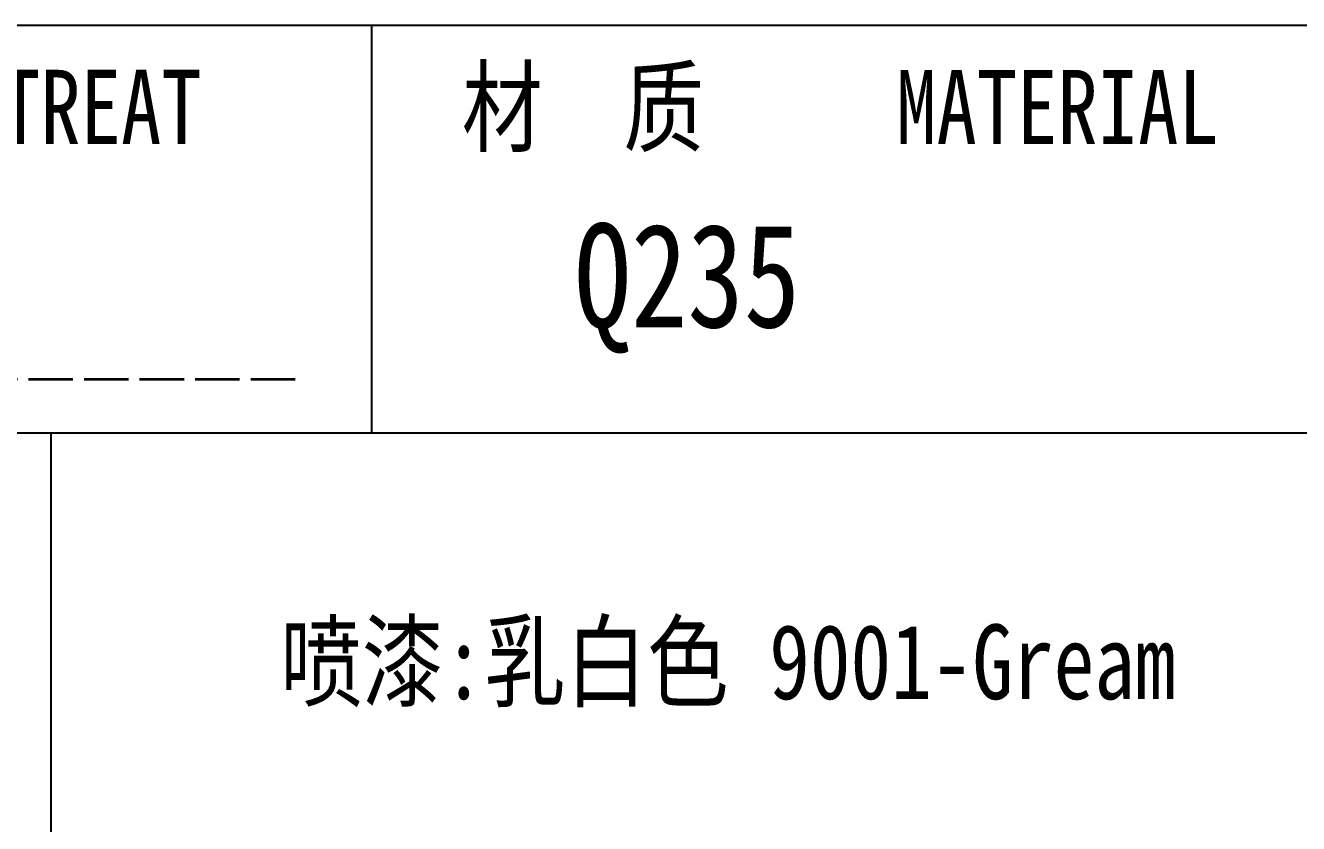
# Model space of a CAD drawing. Header units: millimetres. Extents: x 1333 to 70140, y -42879 to -5704.
# Drawn here: x 67975.54 to 68018.5, y -26142.31 to -26115.4 of the extents above; entities that cross this region are included whole.
import ezdxf
from ezdxf.enums import TextEntityAlignment as Align

# ---------------------------------------------------------------- set-up
doc = ezdxf.new("R2010")
doc.units = ezdxf.units.MM
doc.header["$LTSCALE"] = 0.5
doc.linetypes.add('AM_ISO02W050x2', pattern=[3.75, 3, -0.75])
for name, color, linetype in [('图\\M+19E79\\M+195B6\\M+18E9A', 7, 'Continuous'), ('材质', 7, 'Continuous'), ('表面处理', 7, 'Continuous')]:
    doc.layers.add(name, color=color, linetype=linetype)
doc.layers.add('图框', color=7, linetype='Continuous', lineweight=18)
doc.layers.add('粗虚线', color=6, linetype='AM_ISO02W050x2', lineweight=35)
doc.styles.add('国标', font='simfang.ttf', dxfattribs={"width": 0.8})

# ---------------------------------------------------------------- blocks, each defined once
blk = doc.blocks.new('GZDEH零件A3图框V01版')
at = {"layer": '图\\M+19E79\\M+195B6\\M+18E9A', "color": 7}
blk.add_line((3272.49, -1788.461), (3092.49, -1788.461), dxfattribs=at)
at = {"layer": '图\\M+19E79\\M+195B6\\M+18E9A', "color": 9}
for p, q in [((3272.49, -1788.461), (3092.49, -1788.461)), ((3124.99, -1788.461), (3124.99, -1802.211)), ((3181.99, -1802.211), (3092.49, -1802.211)), ((3114.17, -1802.211), (3114.17, -1815.961))]:
    blk.add_line(p, q, dxfattribs=at)
at = {"layer": '图\\M+19E79\\M+195B6\\M+18E9A', "color": 9, "style": '国标', "width": 0.8}
blk.add_text('材  质', height=2.5, dxfattribs=at).set_placement((3128.037, -1792.46))
for s, p in [('HEAT TREAT', (3112.454, -1792.456)), ('MATERIAL', (3148.136, -1792.46))]:
    blk.add_text(s, height=2.5, dxfattribs=at).set_placement(p, align=Align.CENTER)
blk = doc.blocks.new('DEH A3')
at = {"layer": '图框'}
blk.add_blockref('GZDEH零件A3图框V01版', (-2857.49, 1846.461), dxfattribs=at)

msp = doc.modelspace()

# ---------------------------------------------------------------- linework, layer by layer
at = {"layer": '粗虚线'}
msp.add_line((67956.894, -26127.327), (67984.755, -26127.327), dxfattribs=at)

# ---------------------------------------------------------------- block references
at = {"layer": '图框', "rotation": 359.9999925153066}
msp.add_blockref('DEH A3', (67719.72, -26173.398), dxfattribs=at)

# ---------------------------------------------------------------- texts
at = {"layer": '材质', "color": 3, "style": '国标', "width": 0.8}
msp.add_text('Q235', height=3.5, rotation=360, dxfattribs=at).set_placement((67997.878, -26125.578), align=Align.CENTER)
at = {"layer": '表面处理', "color": 3, "style": '国标', "width": 0.8}
msp.add_text('喷漆:乳白色 9001-Gream', height=2.52, rotation=360, dxfattribs=at).set_placement((67999.25, -26138.112), align=Align.CENTER)

doc.saveas('drawing.dxf')
